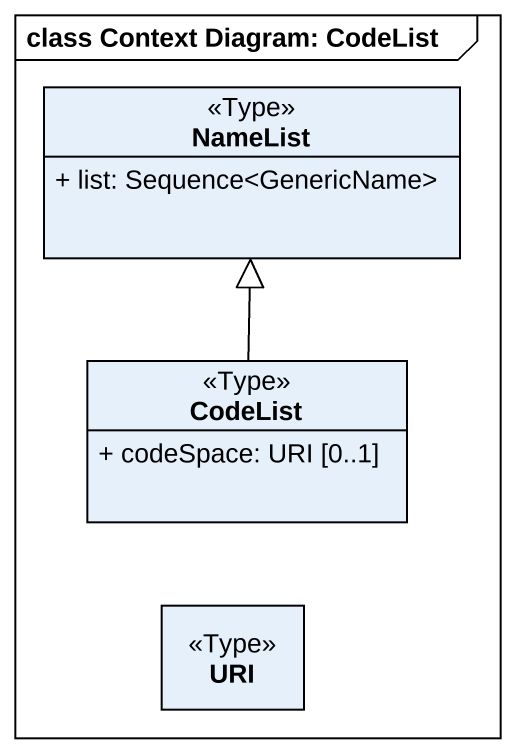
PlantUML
@startuml
mainframe class Context Diagram: CodeList
hide circle
hide empty members
skinparam classAttributeIconSize 0
class NameList <<Type>> {
  + list: Sequence<GenericName>
}
class CodeList <<Type>> {
  + codeSpace: URI [0..1]
}
class URI <<Type>>
CodeList -up-|> NameList
@enduml
